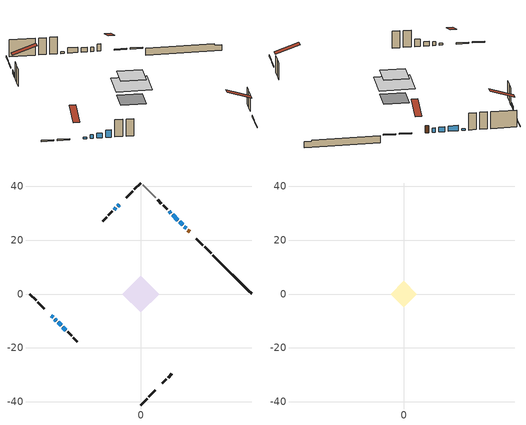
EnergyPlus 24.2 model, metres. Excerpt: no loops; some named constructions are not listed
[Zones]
conditioned space
 floor adiabatic (AdiabaticFloorConstruction): -6.86,0 0,6.86 6.86,0 0,-6.86 z3.26
 floor foundation (Slab1 construction): -4.85,0 0,4.85 4.85,0 0,-4.85 z-1.22
 wall outside (RimJoist1 construction): 0,-41.16 2.38,-38.77 / -41.16,0 -38.77,-2.38 / 0,41.16 -2.38,38.77 / 26.06,15.1 23.68,17.48 z0.82:1.12
 wall outside (RimJoist2 construction): 3.04,-38.12 5.42,-35.73 / -38.12,-3.04 -35.73,-5.42 / -3.04,38.12 -5.42,35.73 / 23.02,18.14 20.64,20.52 z0.82:1.12
 wall outside (AdiabaticWallConstruction 1): 18.08,23.08 17.43,23.72 z0.82:2.85
 wall outside (AdiabaticWallConstruction): 16.78,24.38 16.2,24.95 z0.82:2.04; -33.18,-7.98 -32.53,-8.63 / 11.13,30.03 10.48,30.68 z0.82:1.28; 15.55,25.61 14.38,26.78 / -30.61,-10.55 -29.53,-11.63 z0.82:2.14; -7.98,33.18 -8.56,32.6 / -31.87,-9.28 -31.26,-9.89 z0.82:1.89; 13.72,27.43 11.78,29.37 z0.82:2.34; -9.21,31.94 -9.86,31.3 z0.82:1.84; -28.87,-12.28 -27.79,-13.36 z0.82:2.9
 wall outside (Wall1 construction): 7.98,-33.18 9.49,-31.67 / -27.14,-14.02 -25.63,-15.53 / -10.51,30.64 -12.02,29.13 / 9.82,31.33 8.31,32.84 z0.82:5.7
 wall outside (Wall2 construction): 10.15,-31.01 11.59,-29.57 / -24.97,-16.19 -23.53,-17.63 / -12.68,28.47 -14.12,27.03 / 7.65,33.5 6.21,34.94 z0.82:5.7
 wall foundation (FoundationWall1 construction): 26.71,14.44,-1.22 26.71,14.44,0.82 39.71,1.44,0.82 39.71,1.44,0.41 41.16,0,0.41 41.16,0,-1.22
 wall adiabatic (Wall3 construction): 5.56,35.6 0.66,40.5 z0.82:5.7
 window (WindowConstruction): 16.78,24.38 16.2,24.95 z0.82:2.04
 window (WindowConstruction 9): -33.18,-7.98 -32.53,-8.63 z0.82:1.28
 window (WindowConstruction 1): 15.55,25.61 14.38,26.78 z0.82:2.14
 window (WindowConstruction 2): -7.98,33.18 -8.55,32.6 z0.82:1.89
 window (WindowConstruction 3): -31.87,-9.28 -31.26,-9.89 z0.82:1.89
 window (WindowConstruction 4): -30.61,-10.55 -29.53,-11.63 z0.82:2.14
 window (WindowConstruction 5): 13.72,27.43 11.78,29.37 z0.82:2.34
 window (WindowConstruction 6): -9.21,31.94 -9.86,31.3 z0.82:1.83
 window (WindowConstruction 7): -28.87,-12.28 -27.79,-13.36 z0.82:2.9
 window (WindowConstruction 8): 11.12,30.03 10.48,30.68 z0.82:1.28
 door (Door): 18.08,23.08 17.44,23.72 z0.82:2.85
 ceiling adiabatic (AdiabaticFloorConstruction): 0,-6.86 6.86,0 0,6.86 -6.86,0 z3.26
attic - vented
 floor to conditioned space (Floor1 construction Reversed): -4.85,0 0,4.85 4.85,0 0,-4.85 z5.7
 roof outside (Roof1 construction): 7.32,-33.83,5.7 2.6,-29.11,7.92 1.36,-30.36,7.92 6.08,-35.08,5.7; -33.83,-7.32,5.7 -29.11,-2.6,7.92 -30.36,-1.36,7.92 -35.08,-6.08,5.7; -7.32,33.83,5.7 -2.6,29.11,7.92 -1.36,30.36,7.92 -6.08,35.08,5.7; 18.74,22.42,5.7 14.01,17.7,7.92 15.26,16.45,7.92 19.98,21.18,5.7
[Material] Roughness=Rough; Thermal Absorptance=0.9
Name | Thickness {m} | Conductivity {W/m-K} | Density {kg/m3} | Specific Heat {J/kg-K} | Solar Absorptance | Visible Absorptance
ceiling loosefill ins | 0.254 | 0.0480833 | 16.02 | 1046.75 | 0.7 | 0.7
ceiling stud and cavity | 0.1397 | 0.0851257 | 65.682 | 1177.47 | 0.7 | 0.7
gypsum board | 0.0127 | 0.160291 | 801 | 837.4 | 0.6 | 0.6
[Construction]
Floor1 construction: ceiling loosefill ins, ceiling stud and cavity, gypsum board
[Schedule:Day:Interval]
interior lighting schedule day: No, 01:00, 0.108182, 04:00, 0.0901515, 05:00, 0.0991667, 06:00, 0.162273, 07:00, 0.270455, 08:00, 0.342576, 10:00, 0.369621, 11:00, 0.351591, 12:00, 0.333561, 13:00, 0.324545, 14:00, 0.31553, 15:00, 0.333561, 16:00, 0.369621, 17:00, 0.450758, 18:00, 0.585985, 19:00, 0.775303, 20:00, 0.955606, 21:00, 0.991667, 22:00, 0.712197, 23:00, 0.360606, 24:00, 0.162273
interior lighting schedule day 1: No, 01:00, 0.100909, 04:00, 0.0840909, 05:00, 0.0925, 06:00, 0.151364, 07:00, 0.252273, 08:00, 0.319545, 10:00, 0.344773, 11:00, 0.327955, 12:00, 0.311136, 13:00, 0.302727, 14:00, 0.294318, 15:00, 0.311136, 16:00, 0.344773, 17:00, 0.420455, 18:00, 0.546591, 19:00, 0.723182, 20:00, 0.891364, 21:00, 0.925, 22:00, 0.664318, 23:00, 0.336364, 24:00, 0.151364
interior lighting schedule day 2: No, 01:00, 0.0927273, 04:00, 0.0772727, 05:00, 0.085, 06:00, 0.139091, 07:00, 0.231818, 08:00, 0.293636, 10:00, 0.316818, 11:00, 0.301364, 12:00, 0.285909, 13:00, 0.278182, 14:00, 0.270455, 15:00, 0.285909, 16:00, 0.316818, 17:00, 0.386364, 18:00, 0.502273, 19:00, 0.664545, 20:00, 0.819091, 21:00, 0.85, 22:00, 0.610455, 23:00, 0.309091, 24:00, 0.139091
interior lighting schedule day 3: No, 01:00, 0.0845455, 04:00, 0.0704545, 05:00, 0.0775, 06:00, 0.126818, 07:00, 0.211364, 08:00, 0.267727, 10:00, 0.288864, 11:00, 0.274773, 12:00, 0.260682, 13:00, 0.253636, 14:00, 0.246591, 15:00, 0.260682, 16:00, 0.288864, 17:00, 0.352273, 18:00, 0.457955, 19:00, 0.605909, 20:00, 0.746818, 21:00, 0.775, 22:00, 0.556591, 23:00, 0.281818, 24:00, 0.126818
interior lighting schedule day 4: No, 01:00, 0.0763636, 04:00, 0.0636364, 05:00, 0.07, 06:00, 0.114545, 07:00, 0.190909, 08:00, 0.241818, 10:00, 0.260909, 11:00, 0.248182, 12:00, 0.235455, 13:00, 0.229091, 14:00, 0.222727, 15:00, 0.235455, 16:00, 0.260909, 17:00, 0.318182, 18:00, 0.413636, 19:00, 0.547273, 20:00, 0.674545, 21:00, 0.7, 22:00, 0.502727, 23:00, 0.254545, 24:00, 0.114545
interior lighting schedule day 5: No, 01:00, 0.0727273, 04:00, 0.0606061, 05:00, 0.0666667, 06:00, 0.109091, 07:00, 0.181818, 08:00, 0.230303, 10:00, 0.248485, 11:00, 0.236364, 12:00, 0.224242, 13:00, 0.218182, 14:00, 0.212121, 15:00, 0.224242, 16:00, 0.248485, 17:00, 0.30303, 18:00, 0.393939, 19:00, 0.521212, 20:00, 0.642424, 21:00, 0.666667, 22:00, 0.478788, 23:00, 0.242424, 24:00, 0.109091
interior lighting schedule day 6: No, 01:00, 0.0745455, 04:00, 0.0621212, 05:00, 0.0683333, 06:00, 0.111818, 07:00, 0.186364, 08:00, 0.236061, 10:00, 0.254697, 11:00, 0.242273, 12:00, 0.229848, 13:00, 0.223636, 14:00, 0.217424, 15:00, 0.229848, 16:00, 0.254697, 17:00, 0.310606, 18:00, 0.403788, 19:00, 0.534242, 20:00, 0.658485, 21:00, 0.683333, 22:00, 0.490758, 23:00, 0.248485, 24:00, 0.111818
interior lighting schedule day 7: No, 01:00, 0.08, 04:00, 0.0666667, 05:00, 0.0733333, 06:00, 0.12, 07:00, 0.2, 08:00, 0.253333, 10:00, 0.273333, 11:00, 0.26, 12:00, 0.246667, 13:00, 0.24, 14:00, 0.233333, 15:00, 0.246667, 16:00, 0.273333, 17:00, 0.333333, 18:00, 0.433333, 19:00, 0.573333, 20:00, 0.706667, 21:00, 0.733333, 22:00, 0.526667, 23:00, 0.266667, 24:00, 0.12
interior lighting schedule day 8: No, 01:00, 0.0890909, 04:00, 0.0742424, 05:00, 0.0816667, 06:00, 0.133636, 07:00, 0.222727, 08:00, 0.282121, 10:00, 0.304394, 11:00, 0.289545, 12:00, 0.274697, 13:00, 0.267273, 14:00, 0.259848, 15:00, 0.274697, 16:00, 0.304394, 17:00, 0.371212, 18:00, 0.482576, 19:00, 0.638485, 20:00, 0.78697, 21:00, 0.816667, 22:00, 0.586515, 23:00, 0.29697, 24:00, 0.133636
interior lighting schedule day 9: No, 01:00, 0.0972727, 04:00, 0.0810606, 05:00, 0.0891667, 06:00, 0.145909, 07:00, 0.243182, 08:00, 0.30803, 10:00, 0.332348, 11:00, 0.316136, 12:00, 0.299924, 13:00, 0.291818, 14:00, 0.283712, 15:00, 0.299924, 16:00, 0.332348, 17:00, 0.405303, 18:00, 0.526894, 19:00, 0.697121, 20:00, 0.859242, 21:00, 0.891667, 22:00, 0.640379, 23:00, 0.324242, 24:00, 0.145909
interior lighting schedule day 10: No, 01:00, 0.105455, 04:00, 0.0878788, 05:00, 0.0966667, 06:00, 0.158182, 07:00, 0.263636, 08:00, 0.333939, 10:00, 0.360303, 11:00, 0.342727, 12:00, 0.325152, 13:00, 0.316364, 14:00, 0.307576, 15:00, 0.325152, 16:00, 0.360303, 17:00, 0.439394, 18:00, 0.571212, 19:00, 0.755758, 20:00, 0.931515, 21:00, 0.966667, 22:00, 0.694242, 23:00, 0.351515, 24:00, 0.158182
interior lighting schedule day 11: No, 01:00, 0.109091, 04:00, 0.0909091, 05:00, 0.1, 06:00, 0.163636, 07:00, 0.272727, 08:00, 0.345455, 10:00, 0.372727, 11:00, 0.354545, 12:00, 0.336364, 13:00, 0.327273, 14:00, 0.318182, 15:00, 0.336364, 16:00, 0.372727, 17:00, 0.454545, 18:00, 0.590909, 19:00, 0.781818, 20:00, 0.963636, 21:00, 1, 22:00, 0.718182, 23:00, 0.363636, 24:00, 0.163636
interior lighting schedule default day; occupants schedule default day; clothes dryer schedule default day; cooking range schedule default day; mech vent range fan 0 schedule default day; misc plug loads schedule default day; general water use schedule default day; heating setpoint default day; cooling setpoint default day; clothes dryer exhaust 0 schedule default day; cooling season schedule day; cooling season schedule day 2; cooling season schedule default day; exterior lighting schedule default day; natural vent schedule default day: No, 24:00, 0
occupants schedule day: No, 05:00, 0.426829, 06:00, 0.719512, 07:00, 1, 08:00, 0.670732, 09:00, 0.329268, 14:00, 0.170732, 15:00, 0.231707, 16:00, 0.329268, 17:00, 0.5, 18:00, 0.670732, 19:00, 0.829268, 21:00, 1, 22:00, 0.853659, 23:00, 0.646341, 24:00, 0.426829
clothes dryer schedule day; clothes dryer exhaust 0 schedule day: No, 01:00, 0.123457, 02:00, 0.0740741, 03:00, 0.0493827, 04:00, 0.0246914, 05:00, 0.0493827, 06:00, 0.0740741, 07:00, 0.197531, 08:00, 0.395062, 09:00, 0.592593, 10:00, 0.839506, 11:00, 0.962963, 12:00, 1, 13:00, 0.91358, 14:00, 0.82716, 15:00, 0.716049, 16:00, 0.753086, 17:00, 0.679012, 18:00, 0.666667, 20:00, 0.62963, 21:00, 0.641975, 22:00, 0.666667, 23:00, 0.54321, 24:00, 0.296296
cooking range schedule day: No, 05:00, 0.0597015, 06:00, 0.11194, 07:00, 0.171642, 08:00, 0.291045, 11:00, 0.343284, 12:00, 0.402985, 13:00, 0.462687, 14:00, 0.343284, 15:00, 0.291045, 16:00, 0.402985, 17:00, 0.567164, 18:00, 1, 19:00, 0.850746, 20:00, 0.432836, 21:00, 0.291045, 22:00, 0.231343, 23:00, 0.171642, 24:00, 0.11194
mech vent range fan 0 schedule day: No, 18:00, 0, 19:00, 1, 20:00, 0.2, 24:00, 0
misc plug loads schedule day: No, 06:00, 0.705882, 07:00, 0.745098, 08:00, 0.803922, 15:00, 0.823529, 16:00, 0.862745, 17:00, 0.921569, 18:00, 0.980392, 19:00, 1, 20:00, 0.980392, 21:00, 0.941176, 22:00, 0.862745, 23:00, 0.784314, 24:00, 0.72549
general water use schedule day: No, 01:00, 0.315068, 03:00, 0.287671, 04:00, 0.342466, 05:00, 0.369863, 06:00, 0.520548, 07:00, 0.60274, 08:00, 0.534247, 10:00, 0.506849, 11:00, 0.465753, 14:00, 0.479452, 15:00, 0.534247, 16:00, 0.589041, 17:00, 0.69863, 18:00, 0.876712, 19:00, 0.890411, 20:00, 0.986301, 21:00, 1, 22:00, 0.863014, 23:00, 0.616438, 24:00, 0.465753
heating setpoint day: No, 07:00, 18, 23:00, 21, 24:00, 18
cooling setpoint day: No, 24:00, 25
cooling season schedule day 1: No, 24:00, 1
exterior lighting schedule day: No, 01:00, 0.566667, 03:00, 0.524167, 05:00, 0.495833, 06:00, 0.5525, 07:00, 0.623333, 08:00, 0.580833, 09:00, 0.439167, 10:00, 0.354167, 12:00, 0.34, 13:00, 0.354167, 14:00, 0.396667, 15:00, 0.425, 16:00, 0.495833, 17:00, 0.623333, 18:00, 0.793333, 19:00, 0.906667, 20:00, 0.963333, 21:00, 0.991667, 22:00, 0.920833, 23:00, 0.793333, 24:00, 0.665833
exterior lighting schedule day 1: No, 01:00, 0.528571, 03:00, 0.488929, 05:00, 0.4625, 06:00, 0.515357, 07:00, 0.581429, 08:00, 0.541786, 09:00, 0.409643, 10:00, 0.330357, 12:00, 0.317143, 13:00, 0.330357, 14:00, 0.37, 15:00, 0.396429, 16:00, 0.4625, 17:00, 0.581429, 18:00, 0.74, 19:00, 0.845714, 20:00, 0.898571, 21:00, 0.925, 22:00, 0.858929, 23:00, 0.74, 24:00, 0.621071
exterior lighting schedule day 10: No, 01:00, 0.552381, 03:00, 0.510952, 05:00, 0.483333, 06:00, 0.538571, 07:00, 0.607619, 08:00, 0.56619, 09:00, 0.428095, 10:00, 0.345238, 12:00, 0.331429, 13:00, 0.345238, 14:00, 0.386667, 15:00, 0.414286, 16:00, 0.483333, 17:00, 0.607619, 18:00, 0.773333, 19:00, 0.88381, 20:00, 0.939048, 21:00, 0.966667, 22:00, 0.897619, 23:00, 0.773333, 24:00, 0.649048
exterior lighting schedule day 11: No, 01:00, 0.571429, 03:00, 0.528571, 05:00, 0.5, 06:00, 0.557143, 07:00, 0.628571, 08:00, 0.585714, 09:00, 0.442857, 10:00, 0.357143, 12:00, 0.342857, 13:00, 0.357143, 14:00, 0.4, 15:00, 0.428571, 16:00, 0.5, 17:00, 0.628571, 18:00, 0.8, 19:00, 0.914286, 20:00, 0.971429, 21:00, 1, 22:00, 0.928571, 23:00, 0.8, 24:00, 0.671429
exterior lighting schedule day 2: No, 01:00, 0.485714, 03:00, 0.449286, 05:00, 0.425, 06:00, 0.473571, 07:00, 0.534286, 08:00, 0.497857, 09:00, 0.376429, 10:00, 0.303571, 12:00, 0.291429, 13:00, 0.303571, 14:00, 0.34, 15:00, 0.364286, 16:00, 0.425, 17:00, 0.534286, 18:00, 0.68, 19:00, 0.777143, 20:00, 0.825714, 21:00, 0.85, 22:00, 0.789286, 23:00, 0.68, 24:00, 0.570714
exterior lighting schedule day 3: No, 01:00, 0.442857, 03:00, 0.409643, 05:00, 0.3875, 06:00, 0.431786, 07:00, 0.487143, 08:00, 0.453929, 09:00, 0.343214, 10:00, 0.276786, 12:00, 0.265714, 13:00, 0.276786, 14:00, 0.31, 15:00, 0.332143, 16:00, 0.3875, 17:00, 0.487143, 18:00, 0.62, 19:00, 0.708571, 20:00, 0.752857, 21:00, 0.775, 22:00, 0.719643, 23:00, 0.62, 24:00, 0.520357
exterior lighting schedule day 4: No, 01:00, 0.4, 03:00, 0.37, 05:00, 0.35, 06:00, 0.39, 07:00, 0.44, 08:00, 0.41, 09:00, 0.31, 10:00, 0.25, 12:00, 0.24, 13:00, 0.25, 14:00, 0.28, 15:00, 0.3, 16:00, 0.35, 17:00, 0.44, 18:00, 0.56, 19:00, 0.64, 20:00, 0.68, 21:00, 0.7, 22:00, 0.65, 23:00, 0.56, 24:00, 0.47
exterior lighting schedule day 5: No, 01:00, 0.380952, 03:00, 0.352381, 05:00, 0.333333, 06:00, 0.371429, 07:00, 0.419048, 08:00, 0.390476, 09:00, 0.295238, 10:00, 0.238095, 12:00, 0.228571, 13:00, 0.238095, 14:00, 0.266667, 15:00, 0.285714, 16:00, 0.333333, 17:00, 0.419048, 18:00, 0.533333, 19:00, 0.609524, 20:00, 0.647619, 21:00, 0.666667, 22:00, 0.619048, 23:00, 0.533333, 24:00, 0.447619
exterior lighting schedule day 6: No, 01:00, 0.390476, 03:00, 0.36119, 05:00, 0.341667, 06:00, 0.380714, 07:00, 0.429524, 08:00, 0.400238, 09:00, 0.302619, 10:00, 0.244048, 12:00, 0.234286, 13:00, 0.244048, 14:00, 0.273333, 15:00, 0.292857, 16:00, 0.341667, 17:00, 0.429524, 18:00, 0.546667, 19:00, 0.624762, 20:00, 0.66381, 21:00, 0.683333, 22:00, 0.634524, 23:00, 0.546667, 24:00, 0.45881
exterior lighting schedule day 7: No, 01:00, 0.419048, 03:00, 0.387619, 05:00, 0.366667, 06:00, 0.408571, 07:00, 0.460952, 08:00, 0.429524, 09:00, 0.324762, 10:00, 0.261905, 12:00, 0.251429, 13:00, 0.261905, 14:00, 0.293333, 15:00, 0.314286, 16:00, 0.366667, 17:00, 0.460952, 18:00, 0.586667, 19:00, 0.670476, 20:00, 0.712381, 21:00, 0.733333, 22:00, 0.680952, 23:00, 0.586667, 24:00, 0.492381
exterior lighting schedule day 8: No, 01:00, 0.466667, 03:00, 0.431667, 05:00, 0.408333, 06:00, 0.455, 07:00, 0.513333, 08:00, 0.478333, 09:00, 0.361667, 10:00, 0.291667, 12:00, 0.28, 13:00, 0.291667, 14:00, 0.326667, 15:00, 0.35, 16:00, 0.408333, 17:00, 0.513333, 18:00, 0.653333, 19:00, 0.746667, 20:00, 0.793333, 21:00, 0.816667, 22:00, 0.758333, 23:00, 0.653333, 24:00, 0.548333
exterior lighting schedule day 9: No, 01:00, 0.509524, 03:00, 0.47131, 05:00, 0.445833, 06:00, 0.496786, 07:00, 0.560476, 08:00, 0.522262, 09:00, 0.394881, 10:00, 0.318452, 12:00, 0.305714, 13:00, 0.318452, 14:00, 0.356667, 15:00, 0.382143, 16:00, 0.445833, 17:00, 0.560476, 18:00, 0.713333, 19:00, 0.815238, 20:00, 0.86619, 21:00, 0.891667, 22:00, 0.827976, 23:00, 0.713333, 24:00, 0.59869
[Schedule:Week:Daily]
exterior lighting schedule Week Rule - Oct28-Nov3: exterior lighting schedule day 9, exterior lighting schedule day 9, exterior lighting schedule day 9, exterior lighting schedule day 9, exterior lighting schedule day 10, exterior lighting schedule day 10, exterior lighting schedule day 10, exterior lighting schedule default day, exterior lighting schedule default day, exterior lighting schedule default day, exterior lighting schedule default day, exterior lighting schedule default day
exterior lighting schedule Week Rule - Nov4-Nov24: exterior lighting schedule day 10, exterior lighting schedule day 10, exterior lighting schedule day 10, exterior lighting schedule day 10, exterior lighting schedule day 10, exterior lighting schedule day 10, exterior lighting schedule day 10, exterior lighting schedule default day, exterior lighting schedule default day, exterior lighting schedule default day, exterior lighting schedule default day, exterior lighting schedule default day
exterior lighting schedule Week Rule - Nov25-Dec1: exterior lighting schedule day 10, exterior lighting schedule day 10, exterior lighting schedule day 10, exterior lighting schedule day 10, exterior lighting schedule day 10, exterior lighting schedule day 10, exterior lighting schedule day 11, exterior lighting schedule default day, exterior lighting schedule default day, exterior lighting schedule default day, exterior lighting schedule default day, exterior lighting schedule default day
exterior lighting schedule Week Rule - Dec2-Dec31: exterior lighting schedule day 11, exterior lighting schedule day 11, exterior lighting schedule day 11, exterior lighting schedule day 11, exterior lighting schedule day 11, exterior lighting schedule day 11, exterior lighting schedule day 11, exterior lighting schedule default day, exterior lighting schedule default day, exterior lighting schedule default day, exterior lighting schedule default day, exterior lighting schedule default day
natural vent schedule Week Rule - Jan1-Dec31: natural vent schedule default day, natural vent schedule default day, natural vent schedule default day, natural vent schedule default day, natural vent schedule default day, natural vent schedule default day, natural vent schedule default day, natural vent schedule default day, natural vent schedule default day, natural vent schedule default day, natural vent schedule default day, natural vent schedule default day
